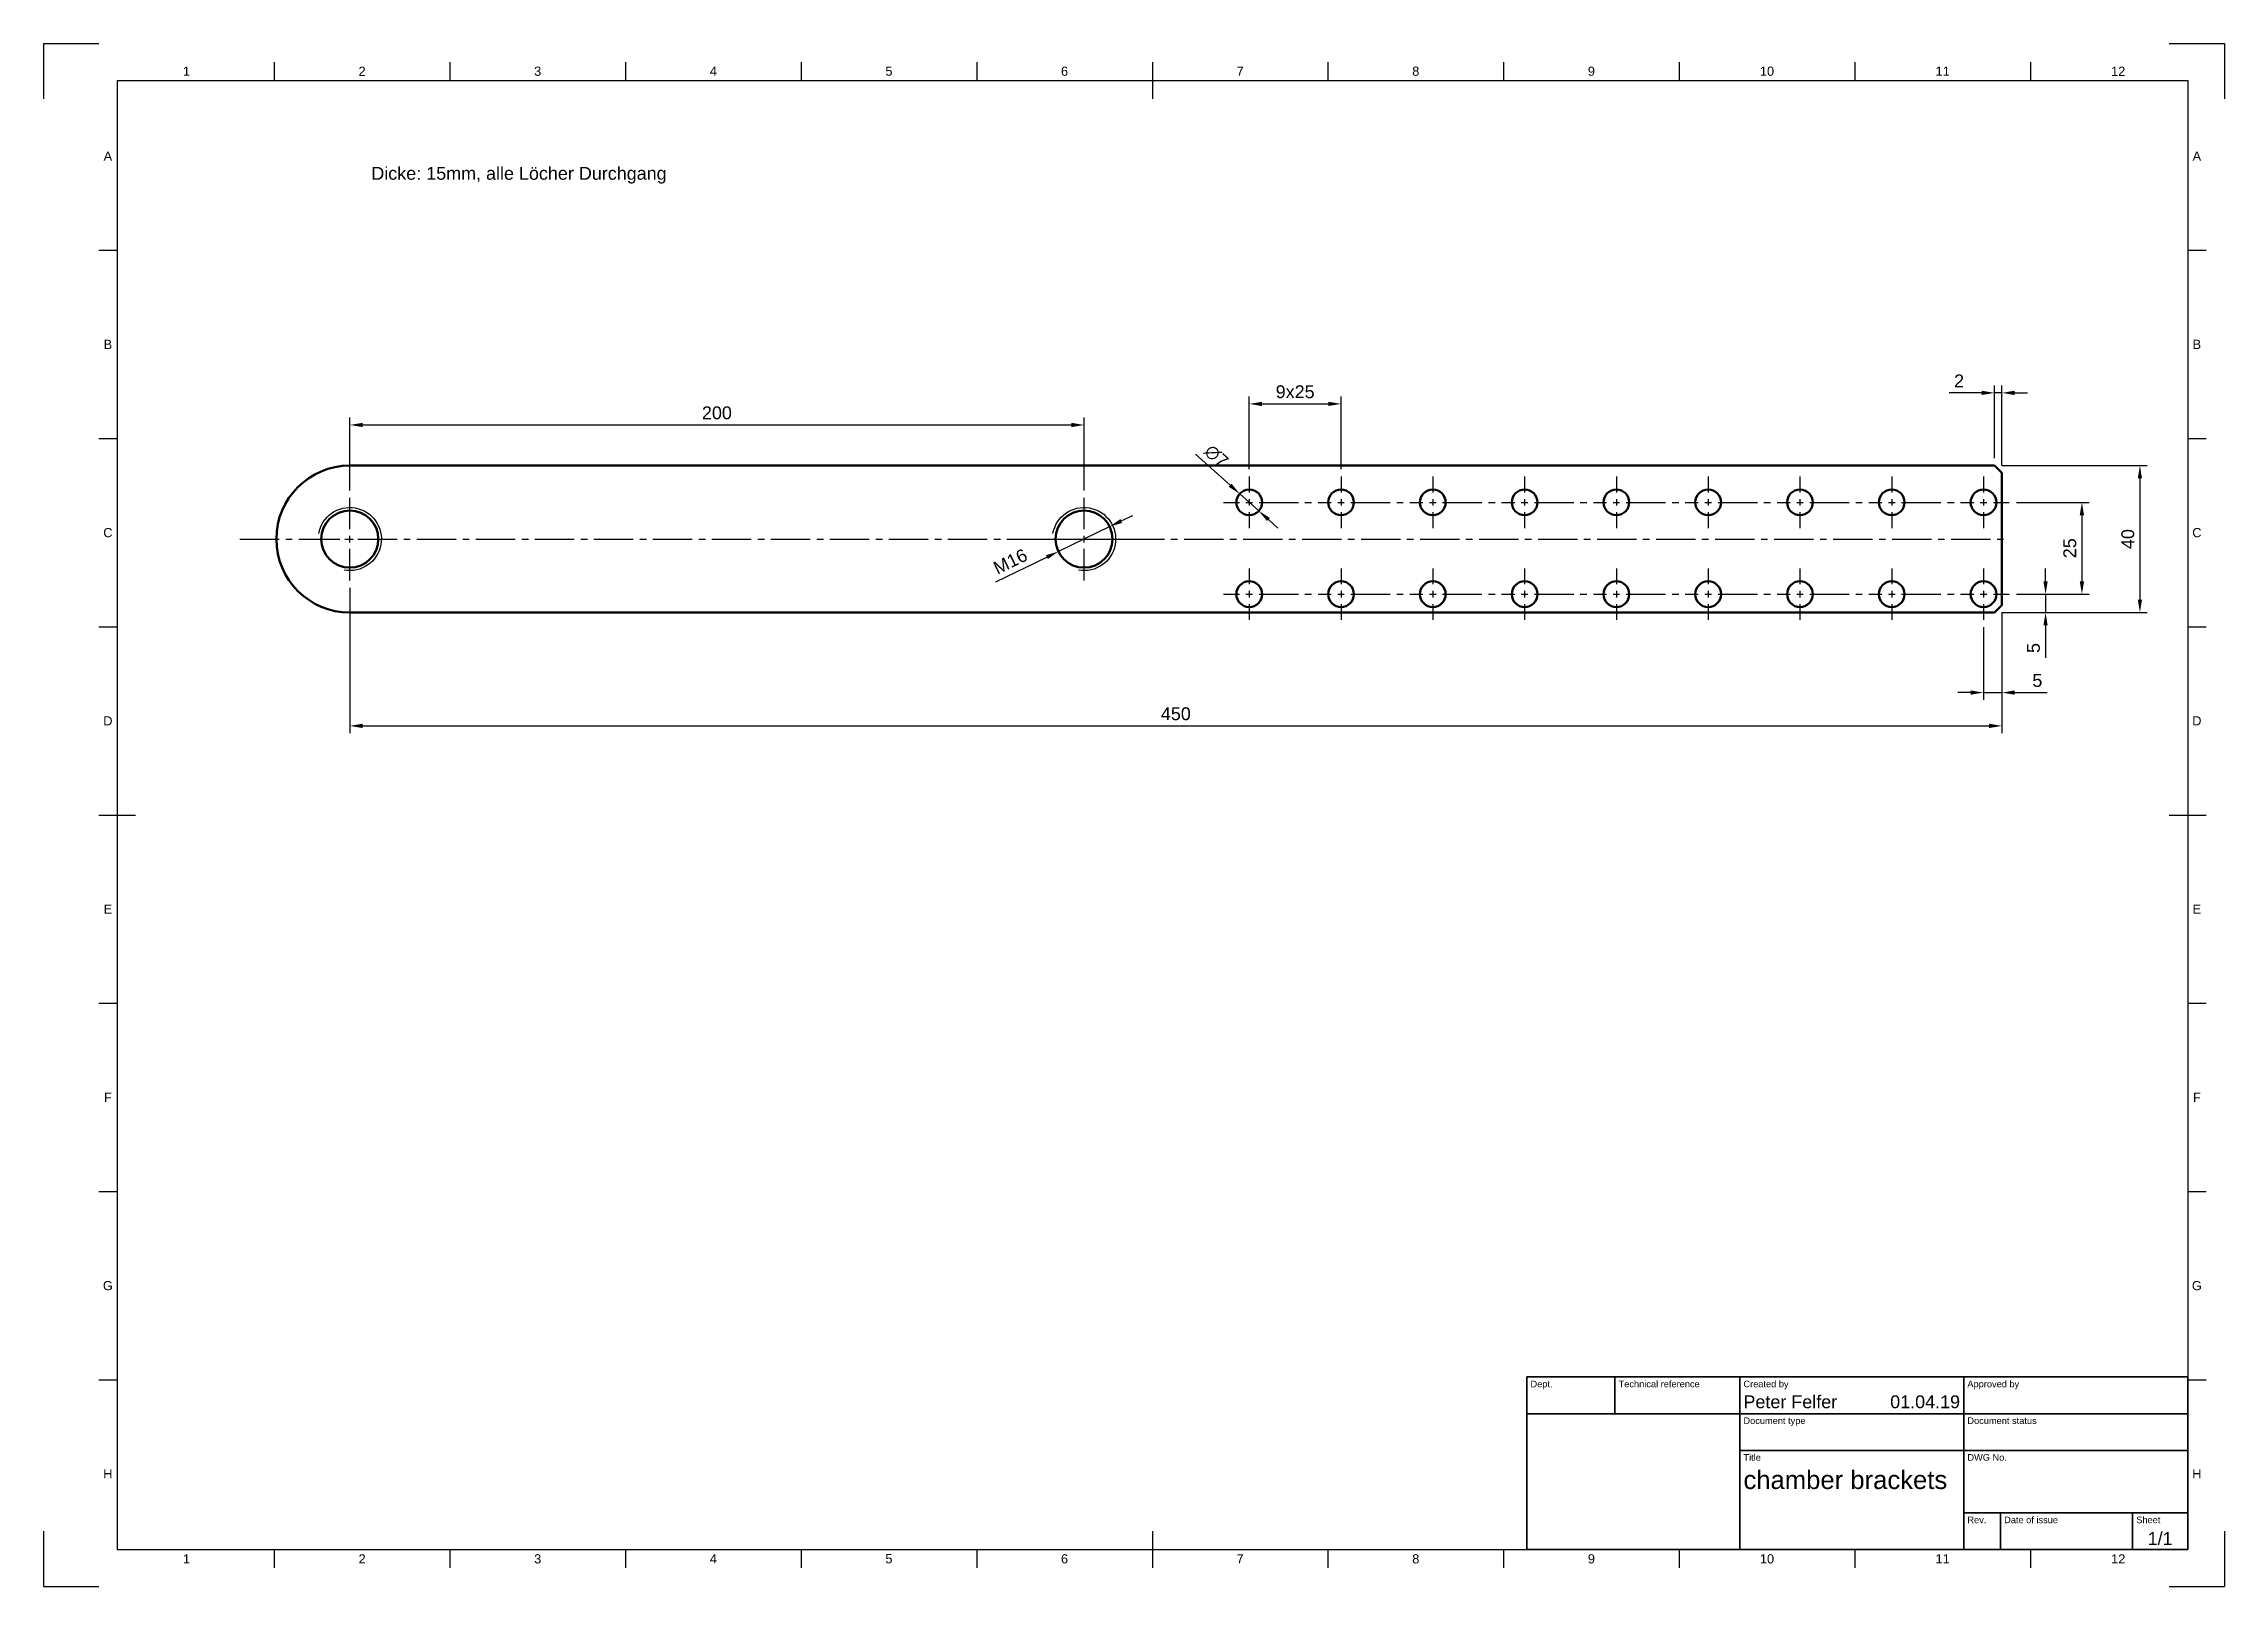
# Model space of a CAD drawing. Header units: millimetres. Extents: x 0 to 594, y 0 to 420.
import ezdxf
from ezdxf.enums import TextEntityAlignment as Align

# ---------------------------------------------------------------- set-up
doc = ezdxf.new("R2010")
doc.units = ezdxf.units.MM
doc.header["$LTSCALE"] = 0.75
doc.linetypes.add('CENTER2', pattern=[28.575, 19.05, -3.175, 3.175, -3.175])
for name, color, linetype, lineweight in [('Border', 7, 'Continuous', 25), ('FD_Dimensions', 7, 'Continuous', 25), ('Notes', 7, 'Continuous', 25), ('Smart Centers', 7, 'CENTER2', 25), ('TitleBlock', 7, 'Continuous', 35), ('Visible', 7, 'Continuous', 50), ('Visible Narrow', 7, 'Continuous', 25)]:
    doc.layers.add(name, color=color, linetype=linetype, lineweight=lineweight)
doc.styles.add('FusionTitle', font='')
doc.styles.get("Standard").update_dxf_attribs({"font": 'arial.ttf'})
doc.styles.get('FusionTitle').set_extended_font_data('Arial Unicode MS')
doc.dimstyles.new('Dim-ISO-25', dxfattribs={"dimtxt": 3.5, "dimasz": 3.5, "dimexe": 2, "dimexo": 2, "dimgap": 1.5, "dimtad": 1, "dimzin": 12, "dimdsep": 46, "dimtxsty": 'Standard', "dimcen": 0, "dimazin": 3, "dimtp": 0.1, "dimtm": 0.1, "dimtfac": 0.714, "dimtmove": 0, "dimatfit": 3, "dimfxl": 1, "dimtzin": 12, "dimarcsym": 0})

# ---------------------------------------------------------------- blocks, each defined once
blk = doc.blocks.new('ISO_TITLEBLOCK')
at = {"layer": 'TitleBlock'}
for p, q in [((0, 47), (-180, 47)), ((-180, 47), (-180, 0)), ((-156, 37), (-156, 47)), ((-122, 0), (-122, 47)), ((-61, 0), (-61, 47)), ((0, 0), (0, 47)), ((-180, 37), (0, 37)), ((-122, 27), (0, 27)), ((-61, 10), (0, 10)), ((-51, 0), (-51, 10)), ((-15, 0), (-15, 10)), ((-180, 0), (0, 0))]:
    blk.add_line(p, q, dxfattribs=at)
at = {"layer": 'TitleBlock', "style": 'FusionTitle'}
for s, p in [('Dept.', (-179, 46)), ('Technical reference', (-155, 46)), ('Created by', (-121, 46)), ('Approved by', (-60, 46)), ('Document type', (-121, 36)), ('Document status', (-60, 36)), ('Title', (-121, 26)), ('DWG No.', (-60, 26)), ('Rev.', (-60, 9)), ('Date of issue', (-50, 9)), ('Sheet', (-14, 9))]:
    blk.add_text(s, height=1.8, dxfattribs=at).set_placement(p, align=Align.TOP_LEFT)
for tag, p, height in [('DEPT', (-179, 38.5), 3.5), ('TECHNICAL_REFERENCE', (-155, 38.5), 3.5), ('CREATED_BY', (-121, 38.5), 3.5), ('APPROVED_BY', (-60, 38.5), 3.5), ('DOCUMENT_TYPE', (-121, 28.5), 3.5), ('DOCUMENT_STATUS', (-60, 28.5), 3.5), ('TITLE_1', (-121, 16.5), 5), ('TITLE_2', (-121, 9), 5), ('TITLE_3', (-121, 1.5), 5), ('DATE_OF_ISSUE', (-50, 1.5), 3.5)]:
    blk.add_attdef(tag, p, '', height=height, dxfattribs=at)
for tag, p in [('CREATED_DATE', (-62, 38.5)), ('APPROVED_DATE', (-1, 38.5))]:
    blk.add_attdef(tag, text='', height=3.5, dxfattribs=at).set_placement(p, align=Align.RIGHT)
for tag, height, p in [('DRAWING_NUMBER', 5, (-30.5, 16.6)), ('REV', 3.5, (-56, 3.1)), ('SHEET', 3.5, (-7.5, 3.1))]:
    blk.add_attdef(tag, text='', height=height, dxfattribs=at).set_placement(p, align=Align.MIDDLE)
blk = doc.blocks.new('ISO_A2_SHEET')
at = {"layer": 'Border'}
for p, q in [((0, 420), (15, 420)), ((0, 420), (0, 405)), ((579, 420), (594, 420)), ((594, 420), (594, 405)), ((20, 410), (584, 410)), ((20, 410), (20, 10)), ((62.8335, 415), (62.8335, 410)), ((110.6668, 415), (110.6668, 410)), ((158.5001, 415), (158.5001, 410)), ((206.3334, 415), (206.3334, 410)), ((254.1667, 415), (254.1667, 410)), ((302, 415), (302, 405)), ((349.8333, 415), (349.8333, 410)), ((397.6666, 415), (397.6666, 410)), ((445.4999, 415), (445.4999, 410)), ((493.3332, 415), (493.3332, 410)), ((541.1665, 415), (541.1665, 410)), ((584, 410), (584, 10)), ((15, 363.75), (20, 363.75)), ((584, 363.75), (589, 363.75)), ((15, 312.5), (20, 312.5)), ((584, 312.5), (589, 312.5)), ((15, 261.25), (20, 261.25)), ((584, 261.25), (589, 261.25)), ((15, 210), (25, 210)), ((579, 210), (589, 210)), ((15, 158.75), (20, 158.75)), ((584, 158.75), (589, 158.75)), ((15, 107.5), (20, 107.5)), ((584, 107.5), (589, 107.5)), ((15, 56.25), (20, 56.25)), ((584, 56.25), (589, 56.25)), ((0, 15), (0, 0)), ((302, 15), (302, 5)), ((594, 15), (594, 0)), ((20, 10), (584, 10)), ((62.8335, 10), (62.8335, 5)), ((110.6668, 10), (110.6668, 5)), ((158.5001, 10), (158.5001, 5)), ((206.3334, 10), (206.3334, 5)), ((254.1667, 10), (254.1667, 5)), ((349.8333, 10), (349.8333, 5)), ((397.6666, 10), (397.6666, 5)), ((445.4999, 10), (445.4999, 5)), ((493.3332, 10), (493.3332, 5)), ((541.1665, 10), (541.1665, 5)), ((0, 0), (15, 0)), ((579, 0), (594, 0))]:
    blk.add_line(p, q, dxfattribs=at)
at = {"layer": 'Border', "style": 'FusionTitle'}
for s, p in [('1', (38.91685, 412.5)), ('2', (86.75015, 412.5)), ('3', (134.58345, 412.5)), ('4', (182.41675, 412.5)), ('5', (230.25005, 412.5)), ('6', (278.08335, 412.5)), ('7', (325.91665, 412.5)), ('8', (373.74995, 412.5)), ('9', (421.58325, 412.5)), ('10', (469.41655, 412.5)), ('11', (517.24985, 412.5)), ('12', (565.08315, 412.5)), ('A', (17.5, 389.375)), ('A', (586.5, 389.375)), ('B', (17.5, 338.125)), ('B', (586.5, 338.125)), ('C', (17.5, 286.875)), ('C', (586.5, 286.875)), ('D', (17.5, 235.625)), ('D', (586.5, 235.625)), ('E', (17.5, 184.375)), ('E', (586.5, 184.375)), ('F', (17.5, 133.125)), ('F', (586.5, 133.125)), ('G', (17.5, 81.875)), ('G', (586.5, 81.875)), ('H', (17.5, 30.625)), ('H', (586.5, 30.625)), ('1', (38.91685, 7.5)), ('2', (86.75015, 7.5)), ('3', (134.58345, 7.5)), ('4', (182.41675, 7.5)), ('5', (230.25005, 7.5)), ('6', (278.08335, 7.5)), ('7', (325.91665, 7.5)), ('8', (373.74995, 7.5)), ('9', (421.58325, 7.5)), ('10', (469.41655, 7.5)), ('11', (517.24985, 7.5)), ('12', (565.08315, 7.5))]:
    blk.add_text(s, height=2.5, dxfattribs=at).set_placement(p, align=Align.MIDDLE)
blk = doc.blocks.new('*U4')
at = {"layer": 'Smart Centers', "color": 0, "ltscale": 0.75, "transparency": 16777216}
for p, q in [((0, 2.678906), (0, 11.2631)), ((-11.2631, 0), (-2.678906, 0)), ((2.678906, 0), (11.2631, 0)), ((0, -11.2631), (0, -2.678906))]:
    blk.add_line(p, q, dxfattribs=at)
at = {"layer": 'Smart Centers', "color": 0, "linetype": 'Continuous', "ltscale": 0.75, "transparency": 16777216}
for p, q in [((-0.892969, 0), (0.892969, 0)), ((0, -0.892969), (0, 0.892969))]:
    blk.add_line(p, q, dxfattribs=at)
blk = doc.blocks.new('*U5')
at = {"layer": 'Smart Centers', "color": 0, "ltscale": 0.75, "transparency": 16777216}
for p, q in [((0, 2.678906), (0, 11.2631)), ((-11.2631, 0), (-2.678906, 0)), ((2.678906, 0), (11.2631, 0)), ((0, -11.2631), (0, -2.678906))]:
    blk.add_line(p, q, dxfattribs=at)
at = {"layer": 'Smart Centers', "color": 0, "linetype": 'Continuous', "ltscale": 0.75, "transparency": 16777216}
for p, q in [((-0.892969, 0), (0.892969, 0)), ((0, -0.892969), (0, 0.892969))]:
    blk.add_line(p, q, dxfattribs=at)
blk = doc.blocks.new('*U6')
at = {"layer": 'Smart Centers', "color": 0, "ltscale": 0.75, "transparency": 16777216}
for p, q in [((-100, 7), (-100, 2.678906)), ((-107, 0), (-102.678906, 0)), ((-100, -2.678906), (-100, -7))]:
    blk.add_line(p, q, dxfattribs=at)
at = {"layer": 'Smart Centers', "color": 0, "linetype": 'Continuous', "ltscale": 0.75, "transparency": 16777216}
for p, q in [((-100.892969, 0), (-99.107031, 0)), ((-100, 0.892969), (-100, -0.892969))]:
    blk.add_line(p, q, dxfattribs=at)
blk = doc.blocks.new('*U7')
at = {"layer": 'Smart Centers', "color": 0, "ltscale": 0.75, "transparency": 16777216}
for p, q in [((-75, 7), (-75, 2.678906)), ((-75, -2.678906), (-75, -7))]:
    blk.add_line(p, q, dxfattribs=at)
at = {"layer": 'Smart Centers', "color": 0, "linetype": 'Continuous', "ltscale": 0.75, "transparency": 16777216}
for p, q in [((-75.892969, 0), (-74.107031, 0)), ((-75, 0.892969), (-75, -0.892969))]:
    blk.add_line(p, q, dxfattribs=at)
blk = doc.blocks.new('*U8')
at = {"layer": 'Smart Centers', "color": 0, "ltscale": 0.75, "transparency": 16777216}
for p, q in [((-50, 7), (-50, 2.678906)), ((-50, -2.678906), (-50, -7))]:
    blk.add_line(p, q, dxfattribs=at)
at = {"layer": 'Smart Centers', "color": 0, "linetype": 'Continuous', "ltscale": 0.75, "transparency": 16777216}
for p, q in [((-50.892969, 0), (-49.107031, 0)), ((-50, 0.892969), (-50, -0.892969))]:
    blk.add_line(p, q, dxfattribs=at)
blk = doc.blocks.new('*U9')
at = {"layer": 'Smart Centers', "color": 0, "ltscale": 0.75, "transparency": 16777216}
for p, q in [((-25, 7), (-25, 2.678906)), ((-25, -2.678906), (-25, -7))]:
    blk.add_line(p, q, dxfattribs=at)
at = {"layer": 'Smart Centers', "color": 0, "linetype": 'Continuous', "ltscale": 0.75, "transparency": 16777216}
for p, q in [((-25.892969, 0), (-24.107031, 0)), ((-25, 0.892969), (-25, -0.892969))]:
    blk.add_line(p, q, dxfattribs=at)
blk = doc.blocks.new('*U10')
at = {"layer": 'Smart Centers', "color": 0, "ltscale": 0.75, "transparency": 16777216}
for p, q in [((0, 7), (0, 2.678906)), ((0, -2.678906), (0, -7))]:
    blk.add_line(p, q, dxfattribs=at)
at = {"layer": 'Smart Centers', "color": 0, "linetype": 'Continuous', "ltscale": 0.75, "transparency": 16777216}
for p, q in [((-0.892969, 0), (0.892969, 0)), ((0, 0.892969), (0, -0.892969))]:
    blk.add_line(p, q, dxfattribs=at)
blk = doc.blocks.new('*U11')
at = {"layer": 'Smart Centers', "color": 0, "ltscale": 0.75, "transparency": 16777216}
for p, q in [((25, 7), (25, 2.678906)), ((25, -2.678906), (25, -7))]:
    blk.add_line(p, q, dxfattribs=at)
at = {"layer": 'Smart Centers', "color": 0, "linetype": 'Continuous', "ltscale": 0.75, "transparency": 16777216}
for p, q in [((24.107031, 0), (25.892969, 0)), ((25, 0.892969), (25, -0.892969))]:
    blk.add_line(p, q, dxfattribs=at)
blk = doc.blocks.new('*U12')
at = {"layer": 'Smart Centers', "color": 0, "ltscale": 0.75, "transparency": 16777216}
for p, q in [((50, 7), (50, 2.678906)), ((50, -2.678906), (50, -7))]:
    blk.add_line(p, q, dxfattribs=at)
at = {"layer": 'Smart Centers', "color": 0, "linetype": 'Continuous', "ltscale": 0.75, "transparency": 16777216}
for p, q in [((49.107031, 0), (50.892969, 0)), ((50, 0.892969), (50, -0.892969))]:
    blk.add_line(p, q, dxfattribs=at)
blk = doc.blocks.new('*U13')
at = {"layer": 'Smart Centers', "color": 0, "ltscale": 0.75, "transparency": 16777216}
for p, q in [((75, 7), (75, 2.678906)), ((75, -2.678906), (75, -7))]:
    blk.add_line(p, q, dxfattribs=at)
at = {"layer": 'Smart Centers', "color": 0, "linetype": 'Continuous', "ltscale": 0.75, "transparency": 16777216}
for p, q in [((74.107031, 0), (75.892969, 0)), ((75, 0.892969), (75, -0.892969))]:
    blk.add_line(p, q, dxfattribs=at)
blk = doc.blocks.new('*U14')
at = {"layer": 'Smart Centers', "color": 0, "ltscale": 0.75, "transparency": 16777216}
for p, q in [((100, 7), (100, 2.678906)), ((102.678906, 0), (107, 0)), ((100, -2.678906), (100, -7))]:
    blk.add_line(p, q, dxfattribs=at)
at = {"layer": 'Smart Centers', "color": 0, "linetype": 'Continuous', "ltscale": 0.75, "transparency": 16777216}
for p, q in [((99.107031, 0), (100.892969, 0)), ((100, 0.892969), (100, -0.892969))]:
    blk.add_line(p, q, dxfattribs=at)
blk = doc.blocks.new('*U15')
at = {"layer": 'Smart Centers', "color": 0, "ltscale": 0.75, "transparency": 16777216}
for p, q in [((-97.321094, 0), (-77.678906, 0)), ((-72.321094, 0), (-52.678906, 0)), ((-47.321094, 0), (-27.678906, 0)), ((-22.321094, 0), (-2.678906, 0)), ((2.678906, 0), (22.321094, 0)), ((27.678906, 0), (47.321094, 0)), ((52.678906, 0), (72.321094, 0)), ((77.678906, 0), (97.321094, 0))]:
    blk.add_line(p, q, dxfattribs=at)
for name in ['*U6', '*U7', '*U8', '*U9', '*U10', '*U11', '*U12', '*U13', '*U14']:
    blk.add_blockref(name, (0, 0), dxfattribs=at)
blk = doc.blocks.new('*U16')
at = {"layer": 'Smart Centers', "color": 0, "ltscale": 0.75, "transparency": 16777216}
for p, q in [((-100, 7), (-100, 2.678906)), ((-107, 0), (-102.678906, 0)), ((-100, -2.678906), (-100, -7))]:
    blk.add_line(p, q, dxfattribs=at)
at = {"layer": 'Smart Centers', "color": 0, "linetype": 'Continuous', "ltscale": 0.75, "transparency": 16777216}
for p, q in [((-100.892969, 0), (-99.107031, 0)), ((-100, 0.892969), (-100, -0.892969))]:
    blk.add_line(p, q, dxfattribs=at)
blk = doc.blocks.new('*U17')
at = {"layer": 'Smart Centers', "color": 0, "ltscale": 0.75, "transparency": 16777216}
for p, q in [((-75, 7), (-75, 2.678906)), ((-75, -2.678906), (-75, -7))]:
    blk.add_line(p, q, dxfattribs=at)
at = {"layer": 'Smart Centers', "color": 0, "linetype": 'Continuous', "ltscale": 0.75, "transparency": 16777216}
for p, q in [((-75.892969, 0), (-74.107031, 0)), ((-75, 0.892969), (-75, -0.892969))]:
    blk.add_line(p, q, dxfattribs=at)
blk = doc.blocks.new('*U18')
at = {"layer": 'Smart Centers', "color": 0, "ltscale": 0.75, "transparency": 16777216}
for p, q in [((-50, 7), (-50, 2.678906)), ((-50, -2.678906), (-50, -7))]:
    blk.add_line(p, q, dxfattribs=at)
at = {"layer": 'Smart Centers', "color": 0, "linetype": 'Continuous', "ltscale": 0.75, "transparency": 16777216}
for p, q in [((-50.892969, 0), (-49.107031, 0)), ((-50, 0.892969), (-50, -0.892969))]:
    blk.add_line(p, q, dxfattribs=at)
blk = doc.blocks.new('*U19')
at = {"layer": 'Smart Centers', "color": 0, "ltscale": 0.75, "transparency": 16777216}
for p, q in [((-25, 7), (-25, 2.678906)), ((-25, -2.678906), (-25, -7))]:
    blk.add_line(p, q, dxfattribs=at)
at = {"layer": 'Smart Centers', "color": 0, "linetype": 'Continuous', "ltscale": 0.75, "transparency": 16777216}
for p, q in [((-25.892969, 0), (-24.107031, 0)), ((-25, 0.892969), (-25, -0.892969))]:
    blk.add_line(p, q, dxfattribs=at)
blk = doc.blocks.new('*U20')
at = {"layer": 'Smart Centers', "color": 0, "ltscale": 0.75, "transparency": 16777216}
for p, q in [((0, 7), (0, 2.678906)), ((0, -2.678906), (0, -7))]:
    blk.add_line(p, q, dxfattribs=at)
at = {"layer": 'Smart Centers', "color": 0, "linetype": 'Continuous', "ltscale": 0.75, "transparency": 16777216}
for p, q in [((-0.892969, 0), (0.892969, 0)), ((0, 0.892969), (0, -0.892969))]:
    blk.add_line(p, q, dxfattribs=at)
blk = doc.blocks.new('*U21')
at = {"layer": 'Smart Centers', "color": 0, "ltscale": 0.75, "transparency": 16777216}
for p, q in [((25, 7), (25, 2.678906)), ((25, -2.678906), (25, -7))]:
    blk.add_line(p, q, dxfattribs=at)
at = {"layer": 'Smart Centers', "color": 0, "linetype": 'Continuous', "ltscale": 0.75, "transparency": 16777216}
for p, q in [((24.107031, 0), (25.892969, 0)), ((25, 0.892969), (25, -0.892969))]:
    blk.add_line(p, q, dxfattribs=at)
blk = doc.blocks.new('*U22')
at = {"layer": 'Smart Centers', "color": 0, "ltscale": 0.75, "transparency": 16777216}
for p, q in [((50, 7), (50, 2.678906)), ((50, -2.678906), (50, -7))]:
    blk.add_line(p, q, dxfattribs=at)
at = {"layer": 'Smart Centers', "color": 0, "linetype": 'Continuous', "ltscale": 0.75, "transparency": 16777216}
for p, q in [((49.107031, 0), (50.892969, 0)), ((50, 0.892969), (50, -0.892969))]:
    blk.add_line(p, q, dxfattribs=at)
blk = doc.blocks.new('*U23')
at = {"layer": 'Smart Centers', "color": 0, "ltscale": 0.75, "transparency": 16777216}
for p, q in [((75, 7), (75, 2.678906)), ((75, -2.678906), (75, -7))]:
    blk.add_line(p, q, dxfattribs=at)
at = {"layer": 'Smart Centers', "color": 0, "linetype": 'Continuous', "ltscale": 0.75, "transparency": 16777216}
for p, q in [((74.107031, 0), (75.892969, 0)), ((75, 0.892969), (75, -0.892969))]:
    blk.add_line(p, q, dxfattribs=at)
blk = doc.blocks.new('*U24')
at = {"layer": 'Smart Centers', "color": 0, "ltscale": 0.75, "transparency": 16777216}
for p, q in [((100, 7), (100, 2.678906)), ((102.678906, 0), (107, 0)), ((100, -2.678906), (100, -7))]:
    blk.add_line(p, q, dxfattribs=at)
at = {"layer": 'Smart Centers', "color": 0, "linetype": 'Continuous', "ltscale": 0.75, "transparency": 16777216}
for p, q in [((99.107031, 0), (100.892969, 0)), ((100, 0.892969), (100, -0.892969))]:
    blk.add_line(p, q, dxfattribs=at)
blk = doc.blocks.new('*U25')
at = {"layer": 'Smart Centers', "color": 0, "ltscale": 0.75, "transparency": 16777216}
for p, q in [((-97.321094, 0), (-77.678906, 0)), ((-72.321094, 0), (-52.678906, 0)), ((-47.321094, 0), (-27.678906, 0)), ((-22.321094, 0), (-2.678906, 0)), ((2.678906, 0), (22.321094, 0)), ((27.678906, 0), (47.321094, 0)), ((52.678906, 0), (72.321094, 0)), ((77.678906, 0), (97.321094, 0))]:
    blk.add_line(p, q, dxfattribs=at)
for name in ['*U16', '*U17', '*U18', '*U19', '*U20', '*U21', '*U22', '*U23', '*U24']:
    blk.add_blockref(name, (0, 0), dxfattribs=at)
blk = doc.blocks.new('*D37')
at = {"layer": 'Defpoints', "color": 0, "transparency": 16777216}
for p in [(283.392035, 316.182562), (83.392035, 296.383572), (283.392035, 296.383572)]:
    blk.add_point(p, dxfattribs=at)
at = {"layer": 'FD_Dimensions', "lineweight": -2, "transparency": 16777216}
for p, q in [((83.392035, 298.383572), (83.392035, 318.182562)), ((86.892035, 316.182562), (279.892035, 316.182562)), ((283.392035, 298.383572), (283.392035, 318.182562))]:
    blk.add_line(p, q, dxfattribs=at)
at = {"layer": 'FD_Dimensions', "transparency": 16777216}
for points in [[(86.892035, 316.765895), (86.892035, 315.599228), (83.392035, 316.182562)], [(279.892035, 316.765895), (279.892035, 315.599228), (283.392035, 316.182562)]]:
    blk.add_solid(points, dxfattribs=at)
at = {"layer": 'FD_Dimensions', "color": 0, "transparency": 16777216, "insert": (183.392035, 319.469567), "char_height": 3.5, "attachment_point": 5}
blk.add_mtext('200', dxfattribs=at)
blk = doc.blocks.new('*D38')
at = {"layer": 'Defpoints', "color": 0, "transparency": 16777216}
for p in [(290.374937, 288.512345), (276.409133, 281.728598)]:
    blk.add_point(p, dxfattribs=at)
at = {"layer": 'FD_Dimensions', "lineweight": -2, "transparency": 16777216}
for p, q in [((293.523184, 290.041574), (296.671431, 291.570803)), ((290.374937, 288.512345), (276.409133, 281.728598)), ((259.386756, 273.460152), (273.260886, 280.19937))]:
    blk.add_line(p, q, dxfattribs=at)
at = {"layer": 'FD_Dimensions', "transparency": 16777216}
for points in [[(293.268312, 290.566282), (293.778055, 289.516866), (290.374937, 288.512345)], [(273.006015, 280.724077), (273.515758, 279.674662), (276.409133, 281.728598)]]:
    blk.add_solid(points, dxfattribs=at)
at = {"layer": 'FD_Dimensions', "color": 0, "transparency": 16777216, "insert": (263.313531, 279.021805), "char_height": 3.5, "attachment_point": 5, "rotation": 25.907718407}
blk.add_mtext('M16', dxfattribs=at)
blk = doc.blocks.new('*D39')
at = {"layer": 'Defpoints', "color": 0, "transparency": 16777216}
for p in [(325.784275, 297.454907), (330.999795, 292.786036)]:
    blk.add_point(p, dxfattribs=at)
at = {"layer": 'FD_Dimensions', "lineweight": -2, "transparency": 16777216}
for p, q in [((313.783295, 308.198042), (323.176516, 299.789343)), ((330.999795, 292.786036), (325.784275, 297.454907)), ((333.607555, 290.451601), (336.215314, 288.117165))]:
    blk.add_line(p, q, dxfattribs=at)
at = {"layer": 'FD_Dimensions', "transparency": 16777216}
for points in [[(323.565588, 300.223969), (322.787443, 299.354716), (325.784275, 297.454907)], [(333.996627, 290.886227), (333.218482, 290.016974), (330.999795, 292.786036)]]:
    blk.add_solid(points, dxfattribs=at)
at = {"layer": 'FD_Dimensions', "color": 0, "transparency": 16777216, "insert": (319.431906, 307.684497), "char_height": 3.5, "attachment_point": 5, "rotation": 318.165447239}
blk.add_mtext('∅7', dxfattribs=at)
blk = doc.blocks.new('*D40')
at = {"layer": 'Defpoints', "color": 0, "transparency": 16777216}
for p in [(353.392035, 321.919462), (328.392035, 302.120472), (353.392035, 302.120472)]:
    blk.add_point(p, dxfattribs=at)
at = {"layer": 'FD_Dimensions', "lineweight": -2, "transparency": 16777216}
for p, q in [((328.392035, 304.120472), (328.392035, 323.919462)), ((331.892035, 321.919462), (349.892035, 321.919462)), ((353.392035, 304.120472), (353.392035, 323.919462))]:
    blk.add_line(p, q, dxfattribs=at)
at = {"layer": 'FD_Dimensions', "transparency": 16777216}
for points in [[(331.892035, 322.502795), (331.892035, 321.336128), (328.392035, 321.919462)], [(349.892035, 322.502795), (349.892035, 321.336128), (353.392035, 321.919462)]]:
    blk.add_solid(points, dxfattribs=at)
at = {"layer": 'FD_Dimensions', "color": 0, "transparency": 16777216, "insert": (340.892035, 325.206467), "char_height": 3.5, "attachment_point": 5}
blk.add_mtext('9x25', dxfattribs=at)
blk = doc.blocks.new('*D41')
at = {"layer": 'Defpoints', "color": 0, "transparency": 16777216}
for p in [(535.392035, 295.120472), (535.392035, 270.120472), (555.191025, 270.120472)]:
    blk.add_point(p, dxfattribs=at)
at = {"layer": 'FD_Dimensions', "lineweight": -2, "transparency": 16777216}
for p, q in [((537.392035, 295.120472), (557.191025, 295.120472)), ((555.191025, 291.620472), (555.191025, 273.620472)), ((537.392035, 270.120472), (557.191025, 270.120472))]:
    blk.add_line(p, q, dxfattribs=at)
at = {"layer": 'FD_Dimensions', "transparency": 16777216}
for points in [[(554.607692, 291.620472), (555.774358, 291.620472), (555.191025, 295.120472)], [(554.607692, 273.620472), (555.774358, 273.620472), (555.191025, 270.120472)]]:
    blk.add_solid(points, dxfattribs=at)
at = {"layer": 'FD_Dimensions', "color": 0, "transparency": 16777216, "insert": (551.904019, 282.620472), "char_height": 3.5, "attachment_point": 5, "rotation": 90}
blk.add_mtext('25', dxfattribs=at)
blk = doc.blocks.new('*D42')
at = {"layer": 'Defpoints', "color": 0, "transparency": 16777216}
for p in [(531.392035, 305.120472), (531.392035, 265.120472), (570.990015, 265.120472)]:
    blk.add_point(p, dxfattribs=at)
at = {"layer": 'FD_Dimensions', "lineweight": -2, "transparency": 16777216}
for p, q in [((533.392035, 305.120472), (572.990015, 305.120472)), ((570.990015, 301.620472), (570.990015, 268.620472)), ((533.392035, 265.120472), (572.990015, 265.120472))]:
    blk.add_line(p, q, dxfattribs=at)
at = {"layer": 'FD_Dimensions', "transparency": 16777216}
for points in [[(570.406681, 301.620472), (571.573348, 301.620472), (570.990015, 305.120472)], [(570.406681, 268.620472), (571.573348, 268.620472), (570.990015, 265.120472)]]:
    blk.add_solid(points, dxfattribs=at)
at = {"layer": 'FD_Dimensions', "color": 0, "transparency": 16777216, "insert": (567.703009, 285.120472), "char_height": 3.5, "attachment_point": 5, "rotation": 90}
blk.add_mtext('40', dxfattribs=at)
blk = doc.blocks.new('*D43')
at = {"layer": 'Defpoints', "color": 0, "transparency": 16777216}
for p in [(535.392035, 270.120472), (531.392035, 265.120472), (545.29153, 265.120472)]:
    blk.add_point(p, dxfattribs=at)
at = {"layer": 'FD_Dimensions', "lineweight": -2, "transparency": 16777216}
for p, q in [((545.29153, 273.620472), (545.29153, 277.120472)), ((537.392035, 270.120472), (547.29153, 270.120472)), ((545.29153, 270.120472), (545.29153, 265.120472)), ((533.392035, 265.120472), (547.29153, 265.120472)), ((545.29153, 261.620472), (545.29153, 252.799872))]:
    blk.add_line(p, q, dxfattribs=at)
at = {"layer": 'FD_Dimensions', "transparency": 16777216}
for points in [[(544.708197, 273.620472), (545.874863, 273.620472), (545.29153, 270.120472)], [(544.708197, 261.620472), (545.874863, 261.620472), (545.29153, 265.120472)]]:
    blk.add_solid(points, dxfattribs=at)
at = {"layer": 'FD_Dimensions', "color": 0, "transparency": 16777216, "insert": (542.011687, 255.460172), "char_height": 3.5, "attachment_point": 5, "rotation": 90}
blk.add_mtext('5', dxfattribs=at)
blk = doc.blocks.new('*D44')
at = {"layer": 'Defpoints', "color": 0, "transparency": 16777216}
for p in [(531.392035, 324.919462), (531.392035, 305.120472), (533.392035, 303.120472)]:
    blk.add_point(p, dxfattribs=at)
at = {"layer": 'FD_Dimensions', "lineweight": -2, "transparency": 16777216}
for p, q in [((531.392035, 307.120472), (531.392035, 326.919462)), ((533.392035, 305.120472), (533.392035, 326.919462)), ((527.892035, 324.919462), (519.073822, 324.919462)), ((533.392035, 324.919462), (531.392035, 324.919462)), ((536.892035, 324.919462), (540.392035, 324.919462))]:
    blk.add_line(p, q, dxfattribs=at)
at = {"layer": 'FD_Dimensions', "transparency": 16777216}
for points in [[(527.892035, 325.502795), (527.892035, 324.336128), (531.392035, 324.919462)], [(536.892035, 325.502795), (536.892035, 324.336128), (533.392035, 324.919462)]]:
    blk.add_solid(points, dxfattribs=at)
at = {"layer": 'FD_Dimensions', "color": 0, "transparency": 16777216, "insert": (521.732929, 328.176624), "char_height": 3.5, "attachment_point": 5}
blk.add_mtext('2', dxfattribs=at)
blk = doc.blocks.new('*D45')
at = {"layer": 'Defpoints', "color": 0, "transparency": 16777216}
for p in [(528.392035, 263.120472), (533.392035, 267.120472), (533.392035, 243.321482)]:
    blk.add_point(p, dxfattribs=at)
at = {"layer": 'FD_Dimensions', "lineweight": -2, "transparency": 16777216}
for p, q in [((533.392035, 265.120472), (533.392035, 241.321482)), ((528.392035, 261.120472), (528.392035, 241.321482)), ((524.892035, 243.321482), (521.392035, 243.321482)), ((528.392035, 243.321482), (533.392035, 243.321482)), ((536.892035, 243.321482), (545.712635, 243.321482))]:
    blk.add_line(p, q, dxfattribs=at)
at = {"layer": 'FD_Dimensions', "transparency": 16777216}
for points in [[(524.892035, 243.904815), (524.892035, 242.738149), (528.392035, 243.321482)], [(536.892035, 243.904815), (536.892035, 242.738149), (533.392035, 243.321482)]]:
    blk.add_solid(points, dxfattribs=at)
at = {"layer": 'FD_Dimensions', "color": 0, "transparency": 16777216, "insert": (543.052335, 246.601325), "char_height": 3.5, "attachment_point": 5}
blk.add_mtext('5', dxfattribs=at)
blk = doc.blocks.new('*D46')
at = {"layer": 'Defpoints', "color": 0, "transparency": 16777216}
for p in [(83.392035, 273.857372), (533.392035, 267.120472), (533.392035, 234.259392)]:
    blk.add_point(p, dxfattribs=at)
at = {"layer": 'FD_Dimensions', "lineweight": -2, "transparency": 16777216}
for p, q in [((83.392035, 271.857372), (83.392035, 232.259392)), ((533.392035, 265.120472), (533.392035, 232.259392)), ((86.892035, 234.259392), (529.892035, 234.259392))]:
    blk.add_line(p, q, dxfattribs=at)
at = {"layer": 'FD_Dimensions', "transparency": 16777216}
for points in [[(86.892035, 234.842725), (86.892035, 233.676059), (83.392035, 234.259392)], [(529.892035, 234.842725), (529.892035, 233.676059), (533.392035, 234.259392)]]:
    blk.add_solid(points, dxfattribs=at)
at = {"layer": 'FD_Dimensions', "color": 0, "transparency": 16777216, "insert": (308.392035, 237.546398), "char_height": 3.5, "attachment_point": 5}
blk.add_mtext('450', dxfattribs=at)
blk = doc.blocks.new('*U36')
at = {"layer": 'Smart Centers', "color": 0, "ltscale": 0.75, "transparency": 16777216}
blk.add_line((-253.944243, 0), (227.5, 0), dxfattribs=at)

msp = doc.modelspace()

# ---------------------------------------------------------------- linework, layer by layer
at = {"layer": 'Visible', "extrusion": (1, -2e-16, 0)}
for p, q in [((531.392035, 305.120472), (83.392035, 305.120472)), ((531.392035, 305.120472), (533.392035, 303.120472)), ((533.392035, 267.120472), (533.392035, 303.120472)), ((83.392035, 265.120472), (531.392035, 265.120472)), ((533.392035, 267.120472), (531.392035, 265.120472))]:
    msp.add_line(p, q, dxfattribs=at)
at = {"layer": 'Visible', "extrusion": (0, 0, -1)}
for centre, radius in [((-328.392035, 295.120472), 3.5), ((-353.392035, 295.120472), 3.5), ((-378.392035, 295.120472), 3.5), ((-403.392035, 295.120472), 3.5), ((-428.392035, 295.120472), 3.5), ((-453.392035, 295.120472), 3.5), ((-478.392035, 295.120472), 3.5), ((-503.392035, 295.120472), 3.5), ((-528.392035, 295.120472), 3.5), ((-83.392035, 285.120472), 7.7631), ((-283.392035, 285.120472), 7.7631), ((-328.392035, 270.120472), 3.5), ((-353.392035, 270.120472), 3.5), ((-378.392035, 270.120472), 3.5), ((-403.392035, 270.120472), 3.5), ((-428.392035, 270.120472), 3.5), ((-453.392035, 270.120472), 3.5), ((-478.392035, 270.120472), 3.5), ((-503.392035, 270.120472), 3.5), ((-528.392035, 270.120472), 3.5)]:
    msp.add_circle(centre, radius, dxfattribs=at)
at = {"layer": 'Visible'}
msp.add_arc((83.392035, 285.120472), 20, 90, 270, dxfattribs=at)
at = {"layer": 'Visible Narrow', "extrusion": (0, 0, -1)}
for centre in [(-83.392035, 285.120472), (-283.392035, 285.120472)]:
    msp.add_arc(centre, 8.60165, 10, 280, dxfattribs=at)

# ---------------------------------------------------------------- block references
at = {"layer": 'Border'}
msp.add_blockref('ISO_A2_SHEET', (0, 0), dxfattribs=at)
at = {"layer": 'Smart Centers', "ltscale": 0.75}
for name, p in [('*U15', (428.392035, 295.120472)), ('*U4', (83.392035, 285.120472)), ('*U5', (283.392035, 285.120472)), ('*U36', (307.392035, 285.120472)), ('*U25', (428.392035, 270.120472))]:
    msp.add_blockref(name, p, dxfattribs=at)
at = {"layer": 'TitleBlock'}
msp.add_blockref('ISO_TITLEBLOCK', (584, 10), dxfattribs=at).add_auto_attribs({'CREATED_DATE': '01.04.19', 'SHEET': '1/1', 'TITLE_1': 'chamber brackets', 'CREATED_BY': 'Peter Felfer'})

# ---------------------------------------------------------------- texts
at = {"layer": 'Notes', "insert": (89.268891, 386.44769), "char_height": 3.5, "attachment_point": 1}
msp.add_mtext_dynamic_manual_height_columns('Dicke: 15mm, alle Löcher Durchgang', width=175.720168, gutter_width=17.5, heights=[0], dxfattribs=at)

# ---------------------------------------------------------------- dimensions: what is measured, and where the dimension line sits
at = {"layer": 'FD_Dimensions'}
dim = msp.add_aligned_dim(p1=(328.392035, 302.120472), p2=(353.392035, 302.120472), distance=19.79899, text='9x<>', dimstyle='Dim-ISO-25', override={"dimlfac": 1, "dimclrd": 256, "dimclre": 256}, dxfattribs=at)
dim.commit()
dim.dimension.update_dxf_attribs({"geometry": '*D40', "text_midpoint": (340.892035, 325.206467)})
dim = msp.add_linear_dim(base=(531.392035, 324.919462), p1=(533.392035, 303.120472), p2=(531.392035, 305.120472), dimstyle='Dim-ISO-25', override={"dimlfac": 1, "dimclrd": 256, "dimclre": 256}, dxfattribs=at)
dim.commit()
dim.dimension.update_dxf_attribs({"geometry": '*D44', "text_midpoint": (521.732929, 328.176624)})
for p1, p2, distance, picture, middle in [((83.392035, 296.383572), (283.392035, 296.383572), 19.79899, '*D37', (183.392035, 319.469567)), ((531.392035, 305.120472), (531.392035, 265.120472), 39.59798, '*D42', (567.703009, 285.120472)), ((535.392035, 295.120472), (535.392035, 270.120472), 19.79899, '*D41', (551.904019, 282.620472))]:
    dim = msp.add_aligned_dim(p1=p1, p2=p2, distance=distance, dimstyle='Dim-ISO-25', override={"dimlfac": 1, "dimclrd": 256, "dimclre": 256}, dxfattribs=at)
    dim.commit()
    dim.dimension.update_dxf_attribs({"geometry": picture, "text_midpoint": middle})
dim = msp.add_diameter_dim_2p(p1=(330.999795, 292.786036), p2=(325.784275, 297.454907), dimstyle='Dim-ISO-25', override={"dimlfac": 1, "dimclrd": 256, "dimclre": 256}, dxfattribs=at)
dim.commit()
dim.dimension.update_dxf_attribs({"geometry": '*D39', "text_midpoint": (317.174246, 305.162503), "dimtype": 163})
dim = msp.add_diameter_dim_2p(p1=(290.374937, 288.512345), p2=(276.409133, 281.728598), text='M16', dimstyle='Dim-ISO-25', override={"dimlfac": 1, "dimclrd": 256, "dimclre": 256}, dxfattribs=at)
dim.commit()
dim.dimension.update_dxf_attribs({"geometry": '*D38', "text_midpoint": (264.749698, 276.065147), "dimtype": 163})
for base, p1, p2, angle, picture, middle in [((533.392035, 234.259392), (83.392035, 273.857372), (533.392035, 267.120472), 180, '*D46', (308.392035, 237.546398)), ((545.29153, 265.120472), (535.392035, 270.120472), (531.392035, 265.120472), 90, '*D43', (542.011687, 255.460172)), ((533.392035, 243.321482), (528.392035, 263.120472), (533.392035, 267.120472), 180, '*D45', (543.052335, 246.601325))]:
    dim = msp.add_linear_dim(base=base, p1=p1, p2=p2, angle=angle, dimstyle='Dim-ISO-25', override={"dimlfac": 1, "dimclrd": 256, "dimclre": 256}, dxfattribs=at)
    dim.commit()
    dim.dimension.update_dxf_attribs({"geometry": picture, "text_midpoint": middle})

doc.saveas('drawing.dxf')
